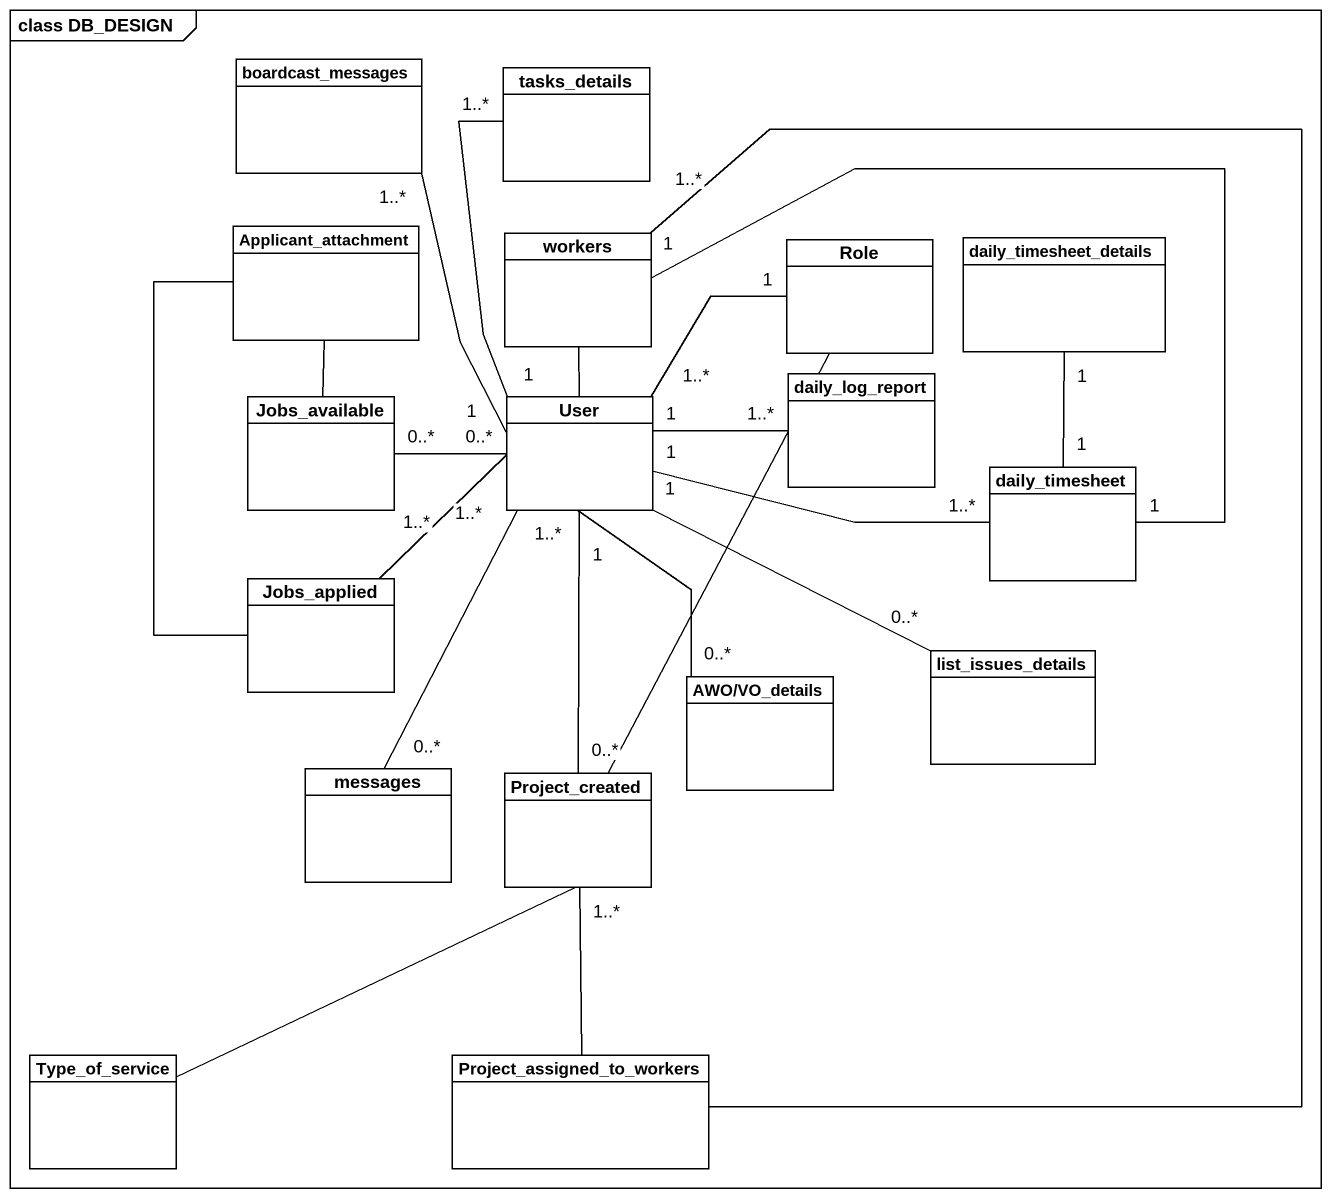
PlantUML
@startuml
mainframe class DB_DESIGN
hide circle
hide empty members
class boardcast_messages
class tasks_details
class Applicant_attachment
class workers
class Role
class daily_timesheet_details
class daily_log_report
class Jobs_available
class User
class daily_timesheet
class Jobs_applied
class list_issues_details
class "AWO/VO_details" as AWO_VO_details
class messages
class Project_created
class Type_of_service
class Project_assigned_to_workers
boardcast_messages "1..*" -- "1" User
workers "1" -right- "1" daily_timesheet
workers "1..*" -- Project_assigned_to_workers
daily_timesheet_details "1" -- "1" daily_timesheet
Jobs_available -up- Applicant_attachment
User "1" -up- "1..*" tasks_details
User -up- workers
User "1..*" -right- "1" Role
User "1" -right- "1..*" daily_log_report
User "0..*" -left- "0..*" Jobs_available
User "1" -right- "1..*" daily_timesheet
User "1..*" -- "1..*" Jobs_applied
User "1" -right- "0..*" list_issues_details
User -- "0..*" AWO_VO_details
User "1..*" -- "0..*" messages
User "1" -- "0..*" Project_created
Jobs_applied -up- Applicant_attachment
Project_created -up- Role
Project_created "1..*" -- Project_assigned_to_workers
Type_of_service -right- Project_created
@enduml
